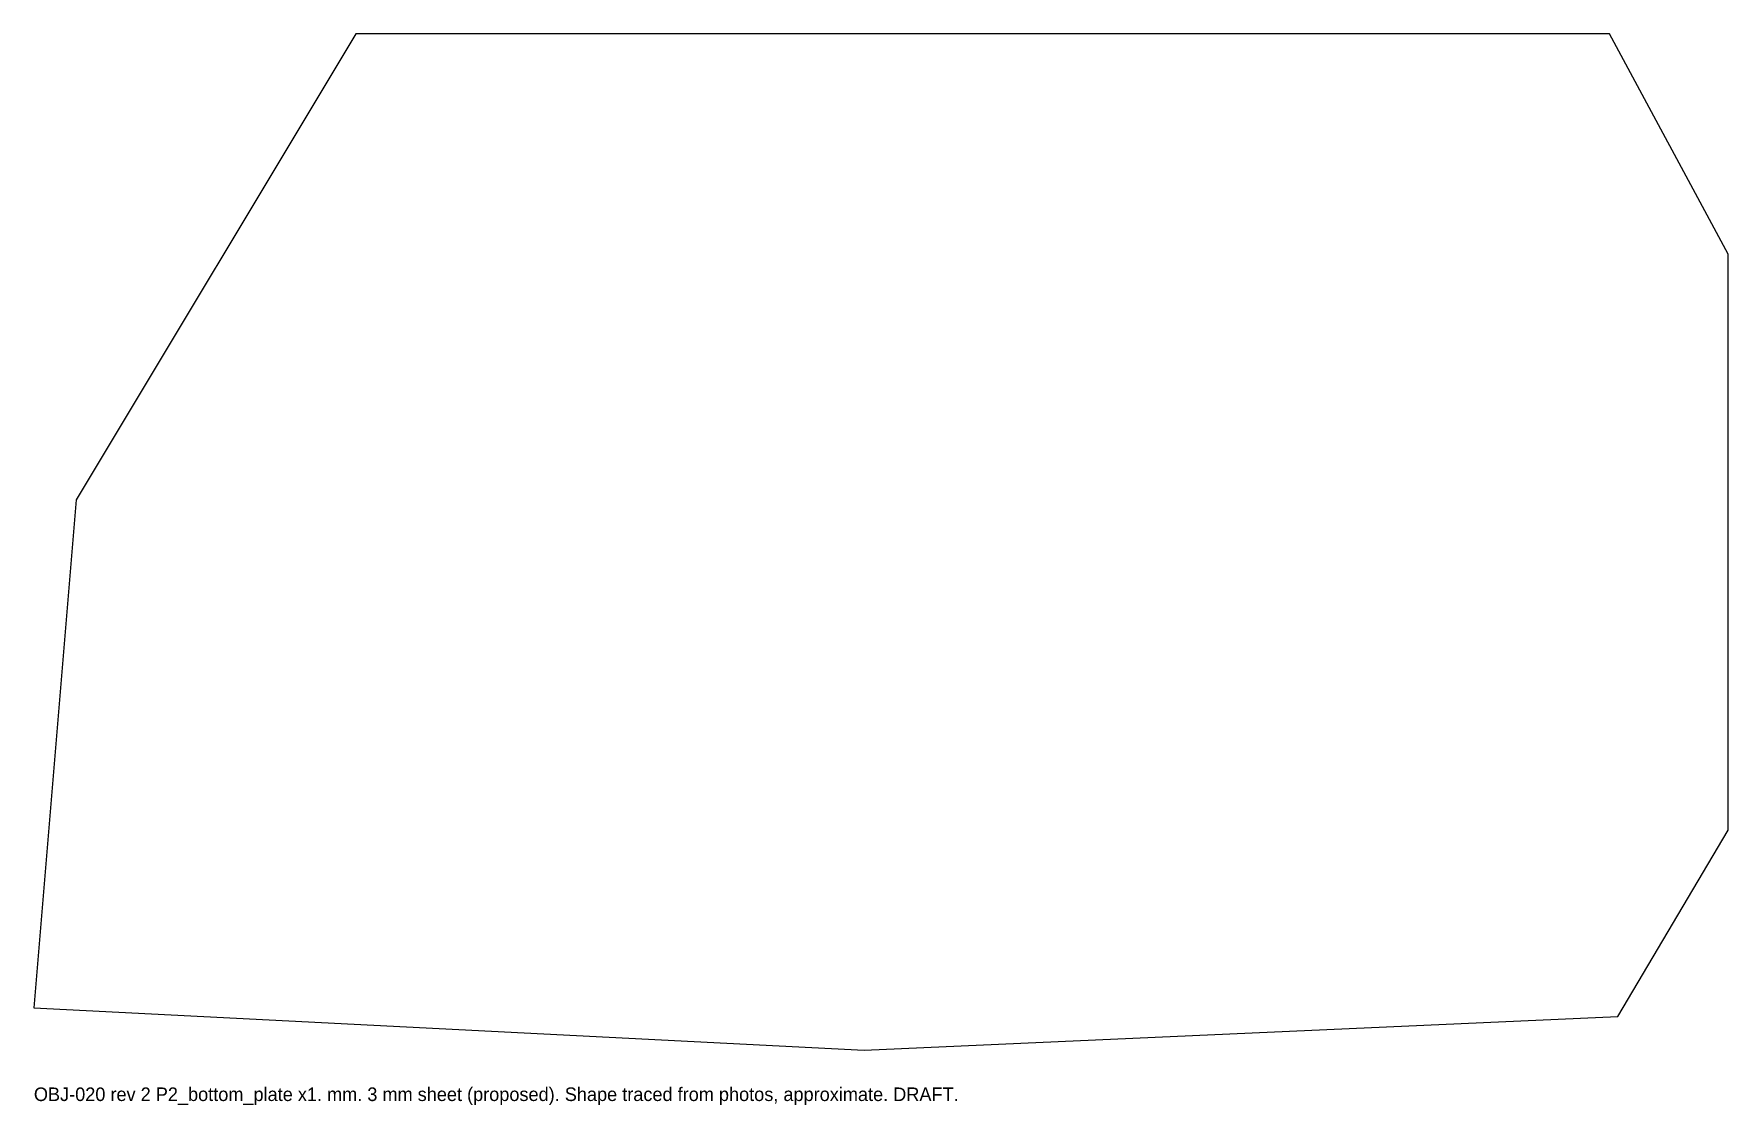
# Model space of a CAD drawing. Header units: millimetres. Extents: x 0 to 1000, y -32 to 600.
import ezdxf

# ---------------------------------------------------------------- set-up
doc = ezdxf.new("R2010")
doc.units = ezdxf.units.MM
doc.layers.add('CUT', color=7, linetype='Continuous')
doc.layers.add('NOTE', color=8, linetype='Continuous')

msp = doc.modelspace()

# ---------------------------------------------------------------- linework, layer by layer
at = {"layer": 'CUT'}
msp.add_lwpolyline([(0, 25), (490, 0), (935, 20), (1000, 130), (1000, 470), (930, 600), (190, 600), (25, 325)], close=True, dxfattribs=at)

# ---------------------------------------------------------------- texts
at = {"layer": 'NOTE'}
msp.add_text('OBJ-020 rev 2 P2_bottom_plate x1. mm. 3 mm sheet (proposed). Shape traced from photos, approximate. DRAFT.', height=8, dxfattribs=at).set_placement((0, -30))

doc.saveas('drawing.dxf')
